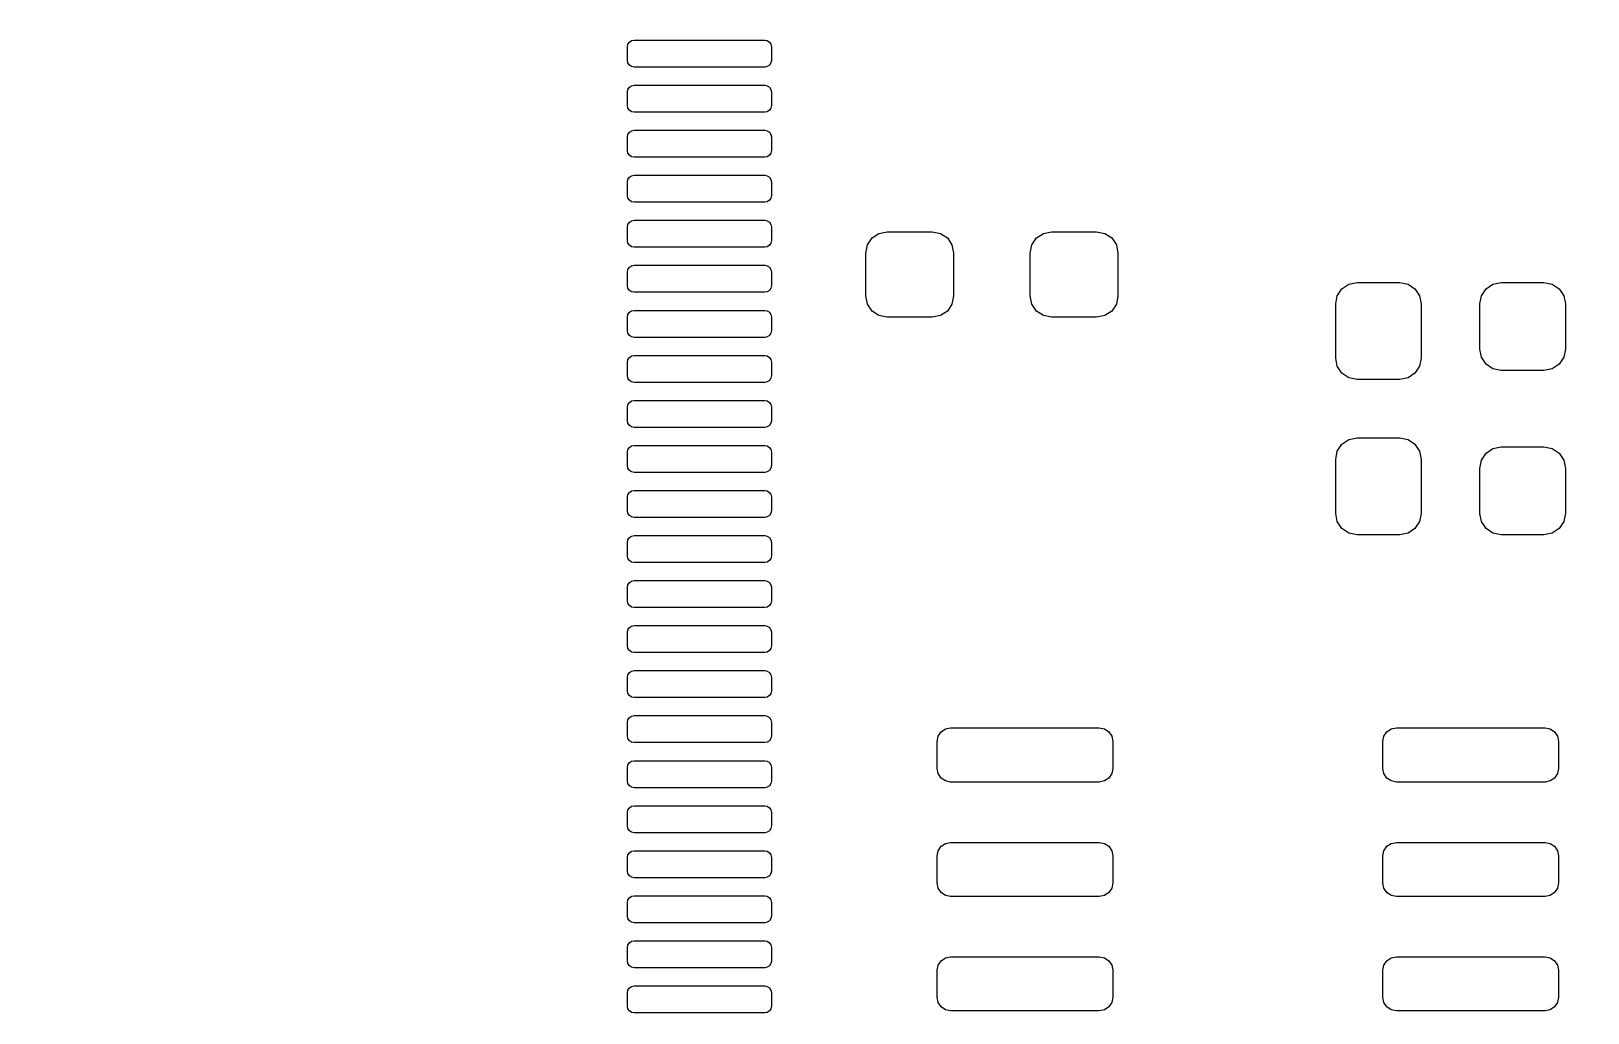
# Model space of a CAD drawing. Extents: x 116 to 183, y -110.2 to -37.6.
# Drawn here: x 149.24 to 166.53, y -76.71 to -65.81 of the extents above; entities that cross this region are included whole.
import ezdxf

# ---------------------------------------------------------------- set-up
doc = ezdxf.new("R2010")
doc.units = 0
doc.layers.add('BLACK', color=7, linetype='CONTINUOUS')

msp = doc.modelspace()

# ---------------------------------------------------------------- linework, layer by layer
at = {"layer": 'BLACK', "linetype": 'CONTINUOUS'}
for p, q in [((155.86124, -65.98325), (155.866949, -65.954549)), ((155.86124, -66.13325), (155.86124, -65.98325)), ((155.866949, -65.954549), (155.883207, -65.930217)), ((155.883207, -65.930217), (155.907539, -65.913959)), ((155.907539, -65.913959), (155.93624, -65.90825)), ((155.93624, -65.90825), (157.38624, -65.90825)), ((157.38624, -65.90825), (157.414941, -65.913959)), ((157.414941, -65.913959), (157.439273, -65.930217)), ((157.439273, -65.930217), (157.455531, -65.954549)), ((157.455531, -65.954549), (157.46124, -65.98325)), ((157.46124, -65.98325), (157.46124, -66.13325)), ((155.866949, -66.161951), (155.86124, -66.13325)), ((155.883207, -66.186283), (155.866949, -66.161951)), ((155.907539, -66.202541), (155.883207, -66.186283)), ((157.439273, -66.186283), (157.414941, -66.202541)), ((157.455531, -66.161951), (157.439273, -66.186283)), ((157.46124, -66.13325), (157.455531, -66.161951)), ((155.93624, -66.20825), (155.907539, -66.202541)), ((157.38624, -66.20825), (155.93624, -66.20825)), ((157.414941, -66.202541), (157.38624, -66.20825)), ((155.86124, -66.48325), (155.866949, -66.454549)), ((155.86124, -66.63325), (155.86124, -66.48325)), ((155.866949, -66.454549), (155.883207, -66.430217)), ((155.883207, -66.430217), (155.907539, -66.413959)), ((155.907539, -66.413959), (155.93624, -66.40825)), ((155.93624, -66.40825), (157.38624, -66.40825)), ((157.38624, -66.40825), (157.414941, -66.413959)), ((157.414941, -66.413959), (157.439273, -66.430217)), ((157.439273, -66.430217), (157.455531, -66.454549)), ((157.455531, -66.454549), (157.46124, -66.48325)), ((157.46124, -66.48325), (157.46124, -66.63325)), ((155.866949, -66.661951), (155.86124, -66.63325)), ((155.883207, -66.686283), (155.866949, -66.661951)), ((155.907539, -66.702541), (155.883207, -66.686283)), ((155.93624, -66.70825), (155.907539, -66.702541)), ((157.38624, -66.70825), (155.93624, -66.70825)), ((157.414941, -66.702541), (157.38624, -66.70825)), ((157.439273, -66.686283), (157.414941, -66.702541)), ((157.455531, -66.661951), (157.439273, -66.686283)), ((157.46124, -66.63325), (157.455531, -66.661951)), ((155.86124, -66.98325), (155.866949, -66.954549)), ((155.86124, -67.13325), (155.86124, -66.98325)), ((155.866949, -66.954549), (155.883207, -66.930217)), ((155.883207, -66.930217), (155.907539, -66.913959)), ((155.907539, -66.913959), (155.93624, -66.90825)), ((155.93624, -66.90825), (157.38624, -66.90825)), ((157.38624, -66.90825), (157.414941, -66.913959)), ((157.414941, -66.913959), (157.439273, -66.930217)), ((157.439273, -66.930217), (157.455531, -66.954549)), ((157.455531, -66.954549), (157.46124, -66.98325)), ((157.46124, -66.98325), (157.46124, -67.13325)), ((155.866949, -67.161951), (155.86124, -67.13325)), ((155.883207, -67.186283), (155.866949, -67.161951)), ((155.907539, -67.202541), (155.883207, -67.186283)), ((155.93624, -67.20825), (155.907539, -67.202541)), ((157.38624, -67.20825), (155.93624, -67.20825)), ((157.414941, -67.202541), (157.38624, -67.20825)), ((157.439273, -67.186283), (157.414941, -67.202541)), ((157.455531, -67.161951), (157.439273, -67.186283)), ((157.46124, -67.13325), (157.455531, -67.161951)), ((155.86124, -67.48325), (155.866949, -67.454549)), ((155.86124, -67.63325), (155.86124, -67.48325)), ((155.866949, -67.454549), (155.883207, -67.430217)), ((155.883207, -67.430217), (155.907539, -67.413959)), ((155.907539, -67.413959), (155.93624, -67.40825)), ((155.93624, -67.40825), (157.38624, -67.40825)), ((157.38624, -67.40825), (157.414941, -67.413959)), ((157.414941, -67.413959), (157.439273, -67.430217)), ((157.439273, -67.430217), (157.455531, -67.454549)), ((157.455531, -67.454549), (157.46124, -67.48325)), ((157.46124, -67.48325), (157.46124, -67.63325)), ((155.866949, -67.661951), (155.86124, -67.63325)), ((155.883207, -67.686283), (155.866949, -67.661951)), ((155.907539, -67.702541), (155.883207, -67.686283)), ((155.93624, -67.70825), (155.907539, -67.702541)), ((157.38624, -67.70825), (155.93624, -67.70825)), ((157.414941, -67.702541), (157.38624, -67.70825)), ((157.439273, -67.686283), (157.414941, -67.702541)), ((157.455531, -67.661951), (157.439273, -67.686283)), ((157.46124, -67.63325), (157.455531, -67.661951)), ((155.883207, -67.930217), (155.907539, -67.913959)), ((155.907539, -67.913959), (155.93624, -67.90825)), ((155.93624, -67.90825), (157.38624, -67.90825)), ((157.38624, -67.90825), (157.414941, -67.913959)), ((157.414941, -67.913959), (157.439273, -67.930217)), ((155.86124, -67.98325), (155.866949, -67.954549)), ((155.86124, -68.13325), (155.86124, -67.98325)), ((155.866949, -67.954549), (155.883207, -67.930217)), ((157.439273, -67.930217), (157.455531, -67.954549)), ((157.455531, -67.954549), (157.46124, -67.98325)), ((157.46124, -67.98325), (157.46124, -68.13325)), ((158.577802, -68.104812), (158.654853, -68.053329)), ((158.654853, -68.053329), (158.74574, -68.03525)), ((158.74574, -68.03525), (159.24574, -68.03525)), ((159.24574, -68.03525), (159.336627, -68.053329)), ((159.336627, -68.053329), (159.413678, -68.104812)), ((160.402802, -68.104812), (160.479853, -68.053329)), ((160.479853, -68.053329), (160.57074, -68.03525)), ((160.57074, -68.03525), (161.07074, -68.03525)), ((161.07074, -68.03525), (161.161627, -68.053329)), ((161.161627, -68.053329), (161.238678, -68.104812)), ((155.866949, -68.161951), (155.86124, -68.13325)), ((155.883207, -68.186283), (155.866949, -68.161951)), ((155.907539, -68.202541), (155.883207, -68.186283)), ((155.93624, -68.20825), (155.907539, -68.202541)), ((157.38624, -68.20825), (155.93624, -68.20825)), ((157.414941, -68.202541), (157.38624, -68.20825)), ((157.439273, -68.186283), (157.414941, -68.202541)), ((157.455531, -68.161951), (157.439273, -68.186283)), ((157.46124, -68.13325), (157.455531, -68.161951)), ((158.50824, -68.27275), (158.526319, -68.181863)), ((158.526319, -68.181863), (158.577802, -68.104812)), ((159.413678, -68.104812), (159.465161, -68.181863)), ((159.465161, -68.181863), (159.48324, -68.27275)), ((160.33324, -68.27275), (160.351319, -68.181863)), ((160.351319, -68.181863), (160.402802, -68.104812)), ((161.238678, -68.104812), (161.290161, -68.181863)), ((161.290161, -68.181863), (161.30824, -68.27275)), ((155.866949, -68.454549), (155.883207, -68.430217)), ((155.883207, -68.430217), (155.907539, -68.413959)), ((155.907539, -68.413959), (155.93624, -68.40825)), ((155.93624, -68.40825), (157.38624, -68.40825)), ((157.38624, -68.40825), (157.414941, -68.413959)), ((157.414941, -68.413959), (157.439273, -68.430217)), ((157.439273, -68.430217), (157.455531, -68.454549)), ((158.50824, -68.74775), (158.50824, -68.27275)), ((159.48324, -68.27275), (159.48324, -68.74775)), ((160.33324, -68.74775), (160.33324, -68.27275)), ((161.30824, -68.27275), (161.30824, -68.74775)), ((155.86124, -68.48325), (155.866949, -68.454549)), ((155.86124, -68.63325), (155.86124, -68.48325)), ((157.455531, -68.454549), (157.46124, -68.48325)), ((157.46124, -68.48325), (157.46124, -68.63325)), ((163.871613, -68.618079), (163.9625, -68.6)), ((163.9625, -68.6), (164.4375, -68.6)), ((164.4375, -68.6), (164.528387, -68.618079)), ((165.471613, -68.618079), (165.5625, -68.6)), ((165.5625, -68.6), (166.0375, -68.6)), ((166.0375, -68.6), (166.128387, -68.618079)), ((155.866949, -68.661951), (155.86124, -68.63325)), ((155.883207, -68.686283), (155.866949, -68.661951)), ((155.907539, -68.702541), (155.883207, -68.686283)), ((155.93624, -68.70825), (155.907539, -68.702541)), ((157.38624, -68.70825), (155.93624, -68.70825)), ((157.414941, -68.702541), (157.38624, -68.70825)), ((157.439273, -68.686283), (157.414941, -68.702541)), ((157.455531, -68.661951), (157.439273, -68.686283)), ((157.46124, -68.63325), (157.455531, -68.661951)), ((158.526319, -68.838637), (158.50824, -68.74775)), ((159.48324, -68.74775), (159.465161, -68.838637)), ((160.351319, -68.838637), (160.33324, -68.74775)), ((161.30824, -68.74775), (161.290161, -68.838637)), ((163.725, -68.8375), (163.743079, -68.746613)), ((163.743079, -68.746613), (163.794562, -68.669562)), ((163.794562, -68.669562), (163.871613, -68.618079)), ((164.528387, -68.618079), (164.605438, -68.669562)), ((164.605438, -68.669562), (164.656921, -68.746613)), ((164.656921, -68.746613), (164.675, -68.8375)), ((165.325, -68.8375), (165.343079, -68.746613)), ((165.343079, -68.746613), (165.394562, -68.669562)), ((165.394562, -68.669562), (165.471613, -68.618079)), ((166.128387, -68.618079), (166.205438, -68.669562)), ((166.205438, -68.669562), (166.256921, -68.746613)), ((166.256921, -68.746613), (166.275, -68.8375)), ((155.86124, -68.98325), (155.866949, -68.954549)), ((155.866949, -68.954549), (155.883207, -68.930217)), ((155.883207, -68.930217), (155.907539, -68.913959)), ((155.907539, -68.913959), (155.93624, -68.90825)), ((155.93624, -68.90825), (157.38624, -68.90825)), ((157.38624, -68.90825), (157.414941, -68.913959)), ((157.414941, -68.913959), (157.439273, -68.930217)), ((157.439273, -68.930217), (157.455531, -68.954549)), ((157.455531, -68.954549), (157.46124, -68.98325)), ((158.577802, -68.915688), (158.526319, -68.838637)), ((158.654853, -68.967171), (158.577802, -68.915688)), ((159.413678, -68.915688), (159.336627, -68.967171)), ((159.465161, -68.838637), (159.413678, -68.915688)), ((160.402802, -68.915688), (160.351319, -68.838637)), ((160.479853, -68.967171), (160.402802, -68.915688)), ((161.238678, -68.915688), (161.161627, -68.967171)), ((161.290161, -68.838637), (161.238678, -68.915688)), ((163.725, -69.4375), (163.725, -68.8375)), ((164.675, -68.8375), (164.675, -69.4375)), ((165.325, -69.3375), (165.325, -68.8375)), ((166.275, -68.8375), (166.275, -69.3375)), ((155.86124, -69.13325), (155.86124, -68.98325)), ((155.866949, -69.161951), (155.86124, -69.13325)), ((157.46124, -69.13325), (157.455531, -69.161951)), ((157.46124, -68.98325), (157.46124, -69.13325)), ((158.74574, -68.98525), (158.654853, -68.967171)), ((159.24574, -68.98525), (158.74574, -68.98525)), ((159.336627, -68.967171), (159.24574, -68.98525)), ((160.57074, -68.98525), (160.479853, -68.967171)), ((161.07074, -68.98525), (160.57074, -68.98525)), ((161.161627, -68.967171), (161.07074, -68.98525)), ((155.883207, -69.186283), (155.866949, -69.161951)), ((155.907539, -69.202541), (155.883207, -69.186283)), ((155.93624, -69.20825), (155.907539, -69.202541)), ((157.38624, -69.20825), (155.93624, -69.20825)), ((157.414941, -69.202541), (157.38624, -69.20825)), ((157.439273, -69.186283), (157.414941, -69.202541)), ((157.455531, -69.161951), (157.439273, -69.186283)), ((155.86124, -69.48325), (155.866949, -69.454549)), ((155.866949, -69.454549), (155.883207, -69.430217)), ((155.883207, -69.430217), (155.907539, -69.413959)), ((155.907539, -69.413959), (155.93624, -69.40825)), ((155.93624, -69.40825), (157.38624, -69.40825)), ((157.38624, -69.40825), (157.414941, -69.413959)), ((157.414941, -69.413959), (157.439273, -69.430217)), ((157.439273, -69.430217), (157.455531, -69.454549)), ((157.455531, -69.454549), (157.46124, -69.48325)), ((163.743079, -69.528387), (163.725, -69.4375)), ((164.675, -69.4375), (164.656921, -69.528387)), ((165.343079, -69.428387), (165.325, -69.3375)), ((165.394562, -69.505438), (165.343079, -69.428387)), ((166.256921, -69.428387), (166.205438, -69.505438)), ((166.275, -69.3375), (166.256921, -69.428387)), ((155.86124, -69.63325), (155.86124, -69.48325)), ((155.866949, -69.661951), (155.86124, -69.63325)), ((157.46124, -69.63325), (157.455531, -69.661951)), ((157.46124, -69.48325), (157.46124, -69.63325)), ((163.794562, -69.605438), (163.743079, -69.528387)), ((163.871613, -69.656921), (163.794562, -69.605438)), ((164.605438, -69.605438), (164.528387, -69.656921)), ((164.656921, -69.528387), (164.605438, -69.605438)), ((165.471613, -69.556921), (165.394562, -69.505438)), ((165.5625, -69.575), (165.471613, -69.556921)), ((166.0375, -69.575), (165.5625, -69.575)), ((166.128387, -69.556921), (166.0375, -69.575)), ((166.205438, -69.505438), (166.128387, -69.556921)), ((155.883207, -69.686283), (155.866949, -69.661951)), ((155.907539, -69.702541), (155.883207, -69.686283)), ((155.93624, -69.70825), (155.907539, -69.702541)), ((157.38624, -69.70825), (155.93624, -69.70825)), ((157.414941, -69.702541), (157.38624, -69.70825)), ((157.439273, -69.686283), (157.414941, -69.702541)), ((157.455531, -69.661951), (157.439273, -69.686283)), ((163.9625, -69.675), (163.871613, -69.656921)), ((164.4375, -69.675), (163.9625, -69.675)), ((164.528387, -69.656921), (164.4375, -69.675)), ((155.86124, -69.98325), (155.866949, -69.954549)), ((155.86124, -70.13325), (155.86124, -69.98325)), ((155.866949, -69.954549), (155.883207, -69.930217)), ((155.883207, -69.930217), (155.907539, -69.913959)), ((155.907539, -69.913959), (155.93624, -69.90825)), ((155.93624, -69.90825), (157.38624, -69.90825)), ((157.38624, -69.90825), (157.414941, -69.913959)), ((157.414941, -69.913959), (157.439273, -69.930217)), ((157.439273, -69.930217), (157.455531, -69.954549)), ((157.455531, -69.954549), (157.46124, -69.98325)), ((157.46124, -69.98325), (157.46124, -70.13325)), ((155.866949, -70.161951), (155.86124, -70.13325)), ((155.883207, -70.186283), (155.866949, -70.161951)), ((157.455531, -70.161951), (157.439273, -70.186283)), ((157.46124, -70.13325), (157.455531, -70.161951)), ((155.907539, -70.202541), (155.883207, -70.186283)), ((155.93624, -70.20825), (155.907539, -70.202541)), ((157.38624, -70.20825), (155.93624, -70.20825)), ((157.414941, -70.202541), (157.38624, -70.20825)), ((157.439273, -70.186283), (157.414941, -70.202541)), ((163.794562, -70.394562), (163.871613, -70.343079)), ((163.871613, -70.343079), (163.9625, -70.325)), ((163.9625, -70.325), (164.4375, -70.325)), ((164.4375, -70.325), (164.528387, -70.343079)), ((164.528387, -70.343079), (164.605438, -70.394562)), ((155.86124, -70.48325), (155.866949, -70.454549)), ((155.86124, -70.63325), (155.86124, -70.48325)), ((155.866949, -70.454549), (155.883207, -70.430217)), ((155.883207, -70.430217), (155.907539, -70.413959)), ((155.907539, -70.413959), (155.93624, -70.40825)), ((155.93624, -70.40825), (157.38624, -70.40825)), ((157.38624, -70.40825), (157.414941, -70.413959)), ((157.414941, -70.413959), (157.439273, -70.430217)), ((157.439273, -70.430217), (157.455531, -70.454549)), ((157.455531, -70.454549), (157.46124, -70.48325)), ((157.46124, -70.48325), (157.46124, -70.63325)), ((163.725, -70.5625), (163.743079, -70.471613)), ((163.743079, -70.471613), (163.794562, -70.394562)), ((164.605438, -70.394562), (164.656921, -70.471613)), ((164.656921, -70.471613), (164.675, -70.5625)), ((165.343079, -70.571613), (165.394562, -70.494562)), ((165.394562, -70.494562), (165.471613, -70.443079)), ((165.471613, -70.443079), (165.5625, -70.425)), ((165.5625, -70.425), (166.0375, -70.425)), ((166.0375, -70.425), (166.128387, -70.443079)), ((166.128387, -70.443079), (166.205438, -70.494562)), ((166.205438, -70.494562), (166.256921, -70.571613)), ((155.866949, -70.661951), (155.86124, -70.63325)), ((155.883207, -70.686283), (155.866949, -70.661951)), ((155.907539, -70.702541), (155.883207, -70.686283)), ((157.439273, -70.686283), (157.414941, -70.702541)), ((157.455531, -70.661951), (157.439273, -70.686283)), ((157.46124, -70.63325), (157.455531, -70.661951)), ((163.725, -71.1625), (163.725, -70.5625)), ((164.675, -70.5625), (164.675, -71.1625)), ((165.325, -70.6625), (165.343079, -70.571613)), ((165.325, -71.1625), (165.325, -70.6625)), ((166.256921, -70.571613), (166.275, -70.6625)), ((166.275, -70.6625), (166.275, -71.1625)), ((155.93624, -70.70825), (155.907539, -70.702541)), ((157.38624, -70.70825), (155.93624, -70.70825)), ((157.414941, -70.702541), (157.38624, -70.70825)), ((155.86124, -70.98325), (155.866949, -70.954549)), ((155.86124, -71.13325), (155.86124, -70.98325)), ((155.866949, -70.954549), (155.883207, -70.930217)), ((155.883207, -70.930217), (155.907539, -70.913959)), ((155.907539, -70.913959), (155.93624, -70.90825)), ((155.93624, -70.90825), (157.38624, -70.90825)), ((157.38624, -70.90825), (157.414941, -70.913959)), ((157.414941, -70.913959), (157.439273, -70.930217)), ((157.439273, -70.930217), (157.455531, -70.954549)), ((157.455531, -70.954549), (157.46124, -70.98325)), ((157.46124, -70.98325), (157.46124, -71.13325)), ((155.866949, -71.161951), (155.86124, -71.13325)), ((155.883207, -71.186283), (155.866949, -71.161951)), ((155.907539, -71.202541), (155.883207, -71.186283)), ((155.93624, -71.20825), (155.907539, -71.202541)), ((157.414941, -71.202541), (157.38624, -71.20825)), ((157.439273, -71.186283), (157.414941, -71.202541)), ((157.455531, -71.161951), (157.439273, -71.186283)), ((157.46124, -71.13325), (157.455531, -71.161951)), ((163.743079, -71.253387), (163.725, -71.1625)), ((164.675, -71.1625), (164.656921, -71.253387)), ((165.343079, -71.253387), (165.325, -71.1625)), ((166.275, -71.1625), (166.256921, -71.253387)), ((157.38624, -71.20825), (155.93624, -71.20825)), ((163.794562, -71.330438), (163.743079, -71.253387)), ((163.871613, -71.381921), (163.794562, -71.330438)), ((164.605438, -71.330438), (164.528387, -71.381921)), ((164.656921, -71.253387), (164.605438, -71.330438)), ((165.394562, -71.330438), (165.343079, -71.253387)), ((165.471613, -71.381921), (165.394562, -71.330438)), ((166.205438, -71.330438), (166.128387, -71.381921)), ((166.256921, -71.253387), (166.205438, -71.330438)), ((155.86124, -71.48325), (155.866949, -71.454549)), ((155.86124, -71.63325), (155.86124, -71.48325)), ((155.866949, -71.454549), (155.883207, -71.430217)), ((155.883207, -71.430217), (155.907539, -71.413959)), ((155.907539, -71.413959), (155.93624, -71.40825)), ((155.93624, -71.40825), (157.38624, -71.40825)), ((157.38624, -71.40825), (157.414941, -71.413959)), ((157.414941, -71.413959), (157.439273, -71.430217)), ((157.439273, -71.430217), (157.455531, -71.454549)), ((157.455531, -71.454549), (157.46124, -71.48325)), ((157.46124, -71.48325), (157.46124, -71.63325)), ((163.9625, -71.4), (163.871613, -71.381921)), ((164.4375, -71.4), (163.9625, -71.4)), ((164.528387, -71.381921), (164.4375, -71.4)), ((165.5625, -71.4), (165.471613, -71.381921)), ((166.0375, -71.4), (165.5625, -71.4)), ((166.128387, -71.381921), (166.0375, -71.4)), ((155.866949, -71.661951), (155.86124, -71.63325)), ((155.883207, -71.686283), (155.866949, -71.661951)), ((155.907539, -71.702541), (155.883207, -71.686283)), ((155.93624, -71.70825), (155.907539, -71.702541)), ((157.38624, -71.70825), (155.93624, -71.70825)), ((157.414941, -71.702541), (157.38624, -71.70825)), ((157.439273, -71.686283), (157.414941, -71.702541)), ((157.455531, -71.661951), (157.439273, -71.686283)), ((157.46124, -71.63325), (157.455531, -71.661951)), ((155.86124, -71.98325), (155.866949, -71.954549)), ((155.86124, -72.13325), (155.86124, -71.98325)), ((155.866949, -71.954549), (155.883207, -71.930217)), ((155.883207, -71.930217), (155.907539, -71.913959)), ((155.907539, -71.913959), (155.93624, -71.90825)), ((155.93624, -71.90825), (157.38624, -71.90825)), ((157.38624, -71.90825), (157.414941, -71.913959)), ((157.414941, -71.913959), (157.439273, -71.930217)), ((157.439273, -71.930217), (157.455531, -71.954549)), ((157.455531, -71.954549), (157.46124, -71.98325)), ((157.46124, -71.98325), (157.46124, -72.13325)), ((155.866949, -72.161951), (155.86124, -72.13325)), ((155.883207, -72.186283), (155.866949, -72.161951)), ((155.907539, -72.202541), (155.883207, -72.186283)), ((155.93624, -72.20825), (155.907539, -72.202541)), ((157.38624, -72.20825), (155.93624, -72.20825)), ((157.414941, -72.202541), (157.38624, -72.20825)), ((157.439273, -72.186283), (157.414941, -72.202541)), ((157.455531, -72.161951), (157.439273, -72.186283)), ((157.46124, -72.13325), (157.455531, -72.161951)), ((155.883207, -72.430217), (155.907539, -72.413959)), ((155.907539, -72.413959), (155.93624, -72.40825)), ((155.93624, -72.40825), (157.38624, -72.40825)), ((157.38624, -72.40825), (157.414941, -72.413959)), ((157.414941, -72.413959), (157.439273, -72.430217)), ((155.86124, -72.48325), (155.866949, -72.454549)), ((155.86124, -72.63325), (155.86124, -72.48325)), ((155.866949, -72.454549), (155.883207, -72.430217)), ((157.439273, -72.430217), (157.455531, -72.454549)), ((157.455531, -72.454549), (157.46124, -72.48325)), ((157.46124, -72.48325), (157.46124, -72.63325)), ((155.866949, -72.661951), (155.86124, -72.63325)), ((155.883207, -72.686283), (155.866949, -72.661951)), ((155.907539, -72.702541), (155.883207, -72.686283)), ((155.93624, -72.70825), (155.907539, -72.702541)), ((157.38624, -72.70825), (155.93624, -72.70825)), ((157.414941, -72.702541), (157.38624, -72.70825)), ((157.439273, -72.686283), (157.414941, -72.702541)), ((157.455531, -72.661951), (157.439273, -72.686283)), ((157.46124, -72.63325), (157.455531, -72.661951)), ((155.866949, -72.954549), (155.883207, -72.930217)), ((155.883207, -72.930217), (155.907539, -72.913959)), ((155.907539, -72.913959), (155.93624, -72.90825)), ((155.93624, -72.90825), (157.38624, -72.90825)), ((157.38624, -72.90825), (157.414941, -72.913959)), ((157.414941, -72.913959), (157.439273, -72.930217)), ((157.439273, -72.930217), (157.455531, -72.954549)), ((155.86124, -72.98325), (155.866949, -72.954549)), ((155.86124, -73.13325), (155.86124, -72.98325)), ((157.455531, -72.954549), (157.46124, -72.98325)), ((157.46124, -72.98325), (157.46124, -73.13325)), ((155.866949, -73.161951), (155.86124, -73.13325)), ((155.883207, -73.186283), (155.866949, -73.161951)), ((155.907539, -73.202541), (155.883207, -73.186283)), ((155.93624, -73.20825), (155.907539, -73.202541)), ((157.38624, -73.20825), (155.93624, -73.20825)), ((157.414941, -73.202541), (157.38624, -73.20825)), ((157.439273, -73.186283), (157.414941, -73.202541)), ((157.455531, -73.161951), (157.439273, -73.186283)), ((157.46124, -73.13325), (157.455531, -73.161951)), ((155.86124, -73.48325), (155.866949, -73.454549)), ((155.866949, -73.454549), (155.883207, -73.430217)), ((155.883207, -73.430217), (155.907539, -73.413959)), ((155.907539, -73.413959), (155.93624, -73.40825)), ((155.93624, -73.40825), (157.38624, -73.40825)), ((157.38624, -73.40825), (157.414941, -73.413959)), ((157.414941, -73.413959), (157.439273, -73.430217)), ((157.439273, -73.430217), (157.455531, -73.454549)), ((157.455531, -73.454549), (157.46124, -73.48325)), ((155.86124, -73.63325), (155.86124, -73.48325)), ((157.46124, -73.48325), (157.46124, -73.63325)), ((159.311418, -73.637597), (159.343934, -73.588934)), ((159.343934, -73.588934), (159.392597, -73.556418)), ((159.392597, -73.556418), (159.45, -73.545)), ((159.45, -73.545), (161.1, -73.545)), ((161.1, -73.545), (161.157403, -73.556418)), ((161.157403, -73.556418), (161.206066, -73.588934)), ((161.206066, -73.588934), (161.238582, -73.637597)), ((164.261418, -73.637597), (164.293934, -73.588934)), ((164.293934, -73.588934), (164.342597, -73.556418)), ((164.342597, -73.556418), (164.4, -73.545)), ((164.4, -73.545), (166.05, -73.545)), ((166.05, -73.545), (166.107403, -73.556418)), ((166.107403, -73.556418), (166.156066, -73.588934)), ((166.156066, -73.588934), (166.188582, -73.637597)), ((155.866949, -73.661951), (155.86124, -73.63325)), ((155.883207, -73.686283), (155.866949, -73.661951)), ((155.907539, -73.702541), (155.883207, -73.686283)), ((155.93624, -73.70825), (155.907539, -73.702541)), ((157.38624, -73.70825), (155.93624, -73.70825)), ((157.414941, -73.702541), (157.38624, -73.70825)), ((157.439273, -73.686283), (157.414941, -73.702541)), ((157.455531, -73.661951), (157.439273, -73.686283)), ((157.46124, -73.63325), (157.455531, -73.661951)), ((159.3, -73.695), (159.311418, -73.637597)), ((159.3, -73.995), (159.3, -73.695)), ((161.238582, -73.637597), (161.25, -73.695)), ((161.25, -73.695), (161.25, -73.995)), ((164.25, -73.695), (164.261418, -73.637597)), ((164.25, -73.995), (164.25, -73.695)), ((166.188582, -73.637597), (166.2, -73.695)), ((166.2, -73.695), (166.2, -73.995)), ((155.86124, -73.98325), (155.866949, -73.954549)), ((155.866949, -73.954549), (155.883207, -73.930217)), ((155.883207, -73.930217), (155.907539, -73.913959)), ((155.907539, -73.913959), (155.93624, -73.90825)), ((155.93624, -73.90825), (157.38624, -73.90825)), ((157.38624, -73.90825), (157.414941, -73.913959)), ((157.414941, -73.913959), (157.439273, -73.930217)), ((157.439273, -73.930217), (157.455531, -73.954549)), ((157.455531, -73.954549), (157.46124, -73.98325)), ((155.86124, -74.13325), (155.86124, -73.98325)), ((155.866949, -74.161951), (155.86124, -74.13325)), ((157.46124, -74.13325), (157.455531, -74.161951)), ((157.46124, -73.98325), (157.46124, -74.13325)), ((159.311418, -74.052403), (159.3, -73.995)), ((159.343934, -74.101066), (159.311418, -74.052403)), ((159.392597, -74.133582), (159.343934, -74.101066)), ((159.45, -74.145), (159.392597, -74.133582)), ((161.1, -74.145), (159.45, -74.145)), ((161.157403, -74.133582), (161.1, -74.145)), ((161.206066, -74.101066), (161.157403, -74.133582)), ((161.238582, -74.052403), (161.206066, -74.101066)), ((161.25, -73.995), (161.238582, -74.052403)), ((164.261418, -74.052403), (164.25, -73.995)), ((164.293934, -74.101066), (164.261418, -74.052403)), ((164.342597, -74.133582), (164.293934, -74.101066)), ((164.4, -74.145), (164.342597, -74.133582)), ((166.05, -74.145), (164.4, -74.145)), ((166.107403, -74.133582), (166.05, -74.145)), ((166.156066, -74.101066), (166.107403, -74.133582)), ((166.188582, -74.052403), (166.156066, -74.101066)), ((166.2, -73.995), (166.188582, -74.052403)), ((155.883207, -74.186283), (155.866949, -74.161951)), ((155.907539, -74.202541), (155.883207, -74.186283)), ((155.93624, -74.20825), (155.907539, -74.202541)), ((157.38624, -74.20825), (155.93624, -74.20825)), ((157.414941, -74.202541), (157.38624, -74.20825)), ((157.439273, -74.186283), (157.414941, -74.202541)), ((157.455531, -74.161951), (157.439273, -74.186283)), ((155.86124, -74.48325), (155.866949, -74.454549)), ((155.86124, -74.63325), (155.86124, -74.48325)), ((155.866949, -74.454549), (155.883207, -74.430217)), ((155.883207, -74.430217), (155.907539, -74.413959)), ((155.907539, -74.413959), (155.93624, -74.40825)), ((155.93624, -74.40825), (157.38624, -74.40825)), ((157.38624, -74.40825), (157.414941, -74.413959)), ((157.414941, -74.413959), (157.439273, -74.430217)), ((157.439273, -74.430217), (157.455531, -74.454549)), ((157.455531, -74.454549), (157.46124, -74.48325)), ((157.46124, -74.48325), (157.46124, -74.63325)), ((155.866949, -74.661951), (155.86124, -74.63325)), ((155.883207, -74.686283), (155.866949, -74.661951)), ((157.455531, -74.661951), (157.439273, -74.686283)), ((157.46124, -74.63325), (157.455531, -74.661951)), ((155.907539, -74.702541), (155.883207, -74.686283)), ((155.93624, -74.70825), (155.907539, -74.702541)), ((157.38624, -74.70825), (155.93624, -74.70825)), ((157.414941, -74.702541), (157.38624, -74.70825)), ((157.439273, -74.686283), (157.414941, -74.702541)), ((159.343934, -74.858934), (159.392597, -74.826418)), ((159.392597, -74.826418), (159.45, -74.815)), ((159.45, -74.815), (161.1, -74.815)), ((161.1, -74.815), (161.157403, -74.826418)), ((161.157403, -74.826418), (161.206066, -74.858934)), ((164.293934, -74.858934), (164.342597, -74.826418)), ((164.342597, -74.826418), (164.4, -74.815)), ((164.4, -74.815), (166.05, -74.815)), ((166.05, -74.815), (166.107403, -74.826418)), ((166.107403, -74.826418), (166.156066, -74.858934)), ((155.86124, -74.98325), (155.866949, -74.954549)), ((155.86124, -75.13325), (155.86124, -74.98325)), ((155.866949, -74.954549), (155.883207, -74.930217)), ((155.883207, -74.930217), (155.907539, -74.913959)), ((155.907539, -74.913959), (155.93624, -74.90825)), ((155.93624, -74.90825), (157.38624, -74.90825)), ((157.38624, -74.90825), (157.414941, -74.913959)), ((157.414941, -74.913959), (157.439273, -74.930217)), ((157.439273, -74.930217), (157.455531, -74.954549)), ((157.455531, -74.954549), (157.46124, -74.98325)), ((157.46124, -74.98325), (157.46124, -75.13325)), ((159.3, -74.965), (159.311418, -74.907597)), ((159.3, -75.265), (159.3, -74.965)), ((159.311418, -74.907597), (159.343934, -74.858934)), ((161.206066, -74.858934), (161.238582, -74.907597)), ((161.238582, -74.907597), (161.25, -74.965)), ((161.25, -74.965), (161.25, -75.265)), ((164.25, -74.965), (164.261418, -74.907597)), ((164.25, -75.265), (164.25, -74.965)), ((164.261418, -74.907597), (164.293934, -74.858934)), ((166.156066, -74.858934), (166.188582, -74.907597)), ((166.188582, -74.907597), (166.2, -74.965)), ((166.2, -74.965), (166.2, -75.265)), ((155.866949, -75.161951), (155.86124, -75.13325)), ((155.883207, -75.186283), (155.866949, -75.161951)), ((157.455531, -75.161951), (157.439273, -75.186283)), ((157.46124, -75.13325), (157.455531, -75.161951)), ((155.907539, -75.202541), (155.883207, -75.186283)), ((155.93624, -75.20825), (155.907539, -75.202541)), ((157.38624, -75.20825), (155.93624, -75.20825)), ((157.414941, -75.202541), (157.38624, -75.20825)), ((157.439273, -75.186283), (157.414941, -75.202541)), ((159.311418, -75.322403), (159.3, -75.265)), ((159.343934, -75.371066), (159.311418, -75.322403)), ((161.238582, -75.322403), (161.206066, -75.371066)), ((161.25, -75.265), (161.238582, -75.322403)), ((164.261418, -75.322403), (164.25, -75.265)), ((164.293934, -75.371066), (164.261418, -75.322403)), ((166.188582, -75.322403), (166.156066, -75.371066)), ((166.2, -75.265), (166.188582, -75.322403)), ((155.86124, -75.48325), (155.866949, -75.454549)), ((155.86124, -75.63325), (155.86124, -75.48325)), ((155.866949, -75.454549), (155.883207, -75.430217)), ((155.883207, -75.430217), (155.907539, -75.413959)), ((155.907539, -75.413959), (155.93624, -75.40825)), ((155.93624, -75.40825), (157.38624, -75.40825)), ((157.38624, -75.40825), (157.414941, -75.413959)), ((157.414941, -75.413959), (157.439273, -75.430217)), ((157.439273, -75.430217), (157.455531, -75.454549)), ((157.455531, -75.454549), (157.46124, -75.48325)), ((157.46124, -75.48325), (157.46124, -75.63325)), ((159.392597, -75.403582), (159.343934, -75.371066)), ((159.45, -75.415), (159.392597, -75.403582)), ((161.1, -75.415), (159.45, -75.415)), ((161.157403, -75.403582), (161.1, -75.415)), ((161.206066, -75.371066), (161.157403, -75.403582)), ((164.342597, -75.403582), (164.293934, -75.371066)), ((164.4, -75.415), (164.342597, -75.403582)), ((166.05, -75.415), (164.4, -75.415)), ((166.107403, -75.403582), (166.05, -75.415)), ((166.156066, -75.371066), (166.107403, -75.403582)), ((155.866949, -75.661951), (155.86124, -75.63325)), ((155.883207, -75.686283), (155.866949, -75.661951)), ((155.907539, -75.702541), (155.883207, -75.686283)), ((157.439273, -75.686283), (157.414941, -75.702541)), ((157.455531, -75.661951), (157.439273, -75.686283)), ((157.46124, -75.63325), (157.455531, -75.661951)), ((155.93624, -75.70825), (155.907539, -75.702541)), ((157.38624, -75.70825), (155.93624, -75.70825)), ((157.414941, -75.702541), (157.38624, -75.70825)), ((155.86124, -75.98325), (155.866949, -75.954549)), ((155.86124, -76.13325), (155.86124, -75.98325)), ((155.866949, -75.954549), (155.883207, -75.930217)), ((155.883207, -75.930217), (155.907539, -75.913959)), ((155.907539, -75.913959), (155.93624, -75.90825)), ((155.93624, -75.90825), (157.38624, -75.90825)), ((157.38624, -75.90825), (157.414941, -75.913959)), ((157.414941, -75.913959), (157.439273, -75.930217)), ((157.439273, -75.930217), (157.455531, -75.954549)), ((157.455531, -75.954549), (157.46124, -75.98325)), ((157.46124, -75.98325), (157.46124, -76.13325)), ((155.866949, -76.161951), (155.86124, -76.13325)), ((155.883207, -76.186283), (155.866949, -76.161951)), ((155.907539, -76.202541), (155.883207, -76.186283)), ((155.93624, -76.20825), (155.907539, -76.202541)), ((157.38624, -76.20825), (155.93624, -76.20825)), ((157.414941, -76.202541), (157.38624, -76.20825)), ((157.439273, -76.186283), (157.414941, -76.202541)), ((157.455531, -76.161951), (157.439273, -76.186283)), ((157.46124, -76.13325), (157.455531, -76.161951)), ((159.3, -76.235), (159.311418, -76.177597)), ((159.311418, -76.177597), (159.343934, -76.128934)), ((159.343934, -76.128934), (159.392597, -76.096418)), ((159.392597, -76.096418), (159.45, -76.085)), ((159.45, -76.085), (161.1, -76.085)), ((161.1, -76.085), (161.157403, -76.096418)), ((161.157403, -76.096418), (161.206066, -76.128934)), ((161.206066, -76.128934), (161.238582, -76.177597)), ((161.238582, -76.177597), (161.25, -76.235)), ((164.25, -76.235), (164.261418, -76.177597)), ((164.261418, -76.177597), (164.293934, -76.128934)), ((164.293934, -76.128934), (164.342597, -76.096418)), ((164.342597, -76.096418), (164.4, -76.085)), ((164.4, -76.085), (166.05, -76.085)), ((166.05, -76.085), (166.107403, -76.096418)), ((166.107403, -76.096418), (166.156066, -76.128934)), ((166.156066, -76.128934), (166.188582, -76.177597)), ((166.188582, -76.177597), (166.2, -76.235)), ((159.3, -76.535), (159.3, -76.235)), ((161.25, -76.235), (161.25, -76.535)), ((164.25, -76.535), (164.25, -76.235)), ((166.2, -76.235), (166.2, -76.535)), ((155.86124, -76.48325), (155.866949, -76.454549)), ((155.86124, -76.63325), (155.86124, -76.48325)), ((155.866949, -76.454549), (155.883207, -76.430217)), ((155.883207, -76.430217), (155.907539, -76.413959)), ((155.907539, -76.413959), (155.93624, -76.40825)), ((155.93624, -76.40825), (157.38624, -76.40825)), ((157.38624, -76.40825), (157.414941, -76.413959)), ((157.414941, -76.413959), (157.439273, -76.430217)), ((157.439273, -76.430217), (157.455531, -76.454549)), ((157.455531, -76.454549), (157.46124, -76.48325)), ((157.46124, -76.48325), (157.46124, -76.63325)), ((159.311418, -76.592403), (159.3, -76.535)), ((161.25, -76.535), (161.238582, -76.592403)), ((164.261418, -76.592403), (164.25, -76.535)), ((166.2, -76.535), (166.188582, -76.592403)), ((155.866949, -76.661951), (155.86124, -76.63325)), ((155.883207, -76.686283), (155.866949, -76.661951)), ((155.907539, -76.702541), (155.883207, -76.686283)), ((155.93624, -76.70825), (155.907539, -76.702541)), ((157.38624, -76.70825), (155.93624, -76.70825)), ((157.414941, -76.702541), (157.38624, -76.70825)), ((157.439273, -76.686283), (157.414941, -76.702541)), ((157.455531, -76.661951), (157.439273, -76.686283)), ((157.46124, -76.63325), (157.455531, -76.661951)), ((159.343934, -76.641066), (159.311418, -76.592403)), ((159.392597, -76.673582), (159.343934, -76.641066)), ((159.45, -76.685), (159.392597, -76.673582)), ((161.1, -76.685), (159.45, -76.685)), ((161.157403, -76.673582), (161.1, -76.685)), ((161.206066, -76.641066), (161.157403, -76.673582)), ((161.238582, -76.592403), (161.206066, -76.641066)), ((164.293934, -76.641066), (164.261418, -76.592403)), ((164.342597, -76.673582), (164.293934, -76.641066)), ((164.4, -76.685), (164.342597, -76.673582)), ((166.05, -76.685), (164.4, -76.685)), ((166.107403, -76.673582), (166.05, -76.685)), ((166.156066, -76.641066), (166.107403, -76.673582)), ((166.188582, -76.592403), (166.156066, -76.641066))]:
    msp.add_line(p, q, dxfattribs=at)
at = {"layer": 'BLACK'}
msp.add_arc((149.450502, -71.074296), 33.5, 0, 180, dxfattribs=at)

doc.saveas('drawing.dxf')
